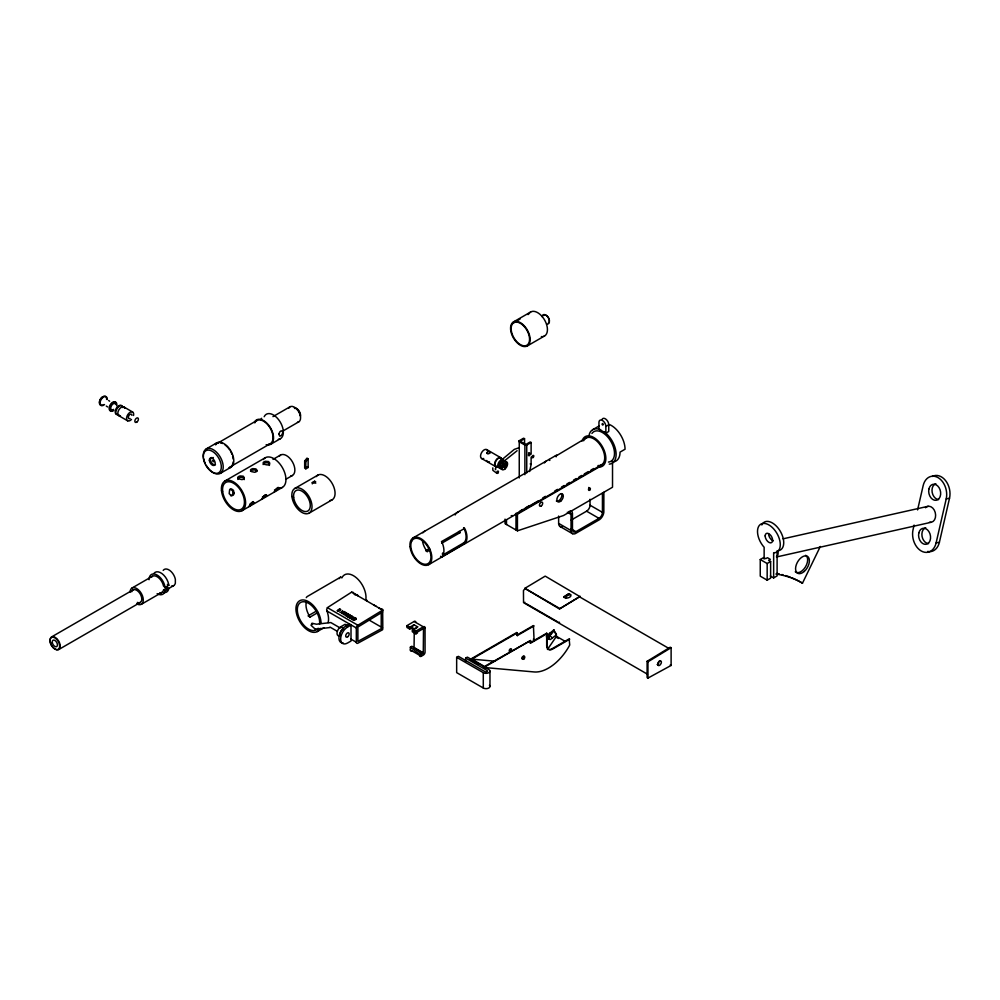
<?xml version="1.0" encoding="UTF-8"?>
<svg xmlns="http://www.w3.org/2000/svg" width="1000" height="1000" viewBox="0 0 1000 1000"><rect width="100%" height="100%" fill="white"/><g stroke="black" fill="none" stroke-linecap="round" stroke-linejoin="round"><path stroke-width="1.5" d="M524.85 602.888L524.862 602.238M559.425 622.85L559.45 622.2M506.525 465.012L504.487 466.413C504.425 470.375 511.737 458.175 502.625 465.25M504.312 467.013C504.15 464.862 501.613 470.3 501.337 467.987L504.113 465.275L504.487 466.413M417.475 632.962L415.925 633.862L412.287 631.763L412.3 627.5A2.45 1.412 -60 0 1 414.025 624.775L417.65 626.875A2.45 1.412 -60 0 0 416.275 628.45M423.5 628.775L423.275 653.337L414.05 648.012L414.275 631.013M602.712 423.45C603.55 427.463 600.425 421.975 603.275 424.65M355.588 619.35C354.675 615.6 354.938 622.087 352.837 619.138C354.062 621.3 354.775 615.737 355.825 619.138M163.962 592.587A11.413 6.587 60 0 0 168.675 589.113L167.362 587.463L163.538 590.037A9.375 5.412 60 0 1 159.662 592.888M168.825 588.312L164.925 591.275A11.413 6.587 60 0 1 157.137 593.675M167.362 587.463L167.275 587.875A9.375 5.412 60 0 1 167 588.663M244.137 479.613L243.287 477.55L240.138 477.3A3.212 1.45 -8.9 0 0 237.838 478.638L237.838 479.462M529.637 471.562L531.112 464.462L531.112 457.137M342.475 610.9L341.887 612.238M342.475 610.575L342.175 612.238M914.1 525.087L913.05 529.65A16.3 11.75 77.4 0 0 921.213 550.975A16.3 11.75 77.4 0 0 936.1 542.95L939.412 542.212L949.525 498.2A16.3 11.75 77.4 0 0 945.525 480.525A16.3 11.75 77.4 0 0 932.225 476.463M917.588 509.913L923.162 485.625A16.3 11.75 77.4 0 1 938.062 477.612A16.3 11.75 77.4 0 1 946.213 498.938L936.1 542.95M312.575 624.462L311.825 623.387L311.075 625.325L315.287 629.212M492.8 467.875L492.85 470.312L496.9 473.312M495.163 468.913L495.725 469.725M347.575 616.712L348.363 614.425L346.325 615.662L348.363 614.425M347.975 616.5L348.525 614.075L346.337 616M553.675 629.938L554.288 630.487A1.7 0.988 60.1 0 0 554.4 631.587L556.163 633.725L556.475 636.337L547.438 649.488M252.963 501.587L249.737 504.3M486.788 460.475L486.737 460.588A1.925 0.688 14.1 0 0 487.088 461.213M546.912 637.075L551.1 634.325L554.362 630.337M775.863 574.012A212.312 122.575 -60 0 1 802.475 583.175L820.337 546.462M657.95 663.138L658.612 661.988M558.413 638.462L555.9 637.013L555.725 633.913L553.737 629.975L549.6 633.462A2.45 1.075 50.2 0 0 548.925 634.438M547.812 637.137L549.763 634.562L549.712 633.225M555.462 456.3L586.812 437.587M503.837 466.662L506.413 465.375L506.525 463.013M344.05 614.675L345.387 612.987M344.363 614.862L345.825 612.513L342.825 613.575M304.675 461L306.988 458.137L308.137 458.8L308.137 467.488L305.825 468.825L304.675 468.162L304.675 461L305.825 461.662L305.825 468.825M305.825 461.662L308.137 458.8M556.688 455.037L457.512 512.238A15.488 8.938 60 0 0 455.138 514.975M440.55 556.312L441.688 556.962L442.463 556.087A15.488 8.938 60 0 0 442.463 543.438L441.688 541.663M441.688 556.962L465.513 542.775A15.488 8.938 60 0 0 465.513 530.125L463.6 527.7L464.025 528.513A14.262 8.238 60 0 1 464.025 542.688L443.113 554.837M265.45 494.688L263.85 496.087M278.137 487.362L275.8 489.225M501.337 468.55L503.812 466.087M501.625 468.713L504.487 465.462M354.762 594.75L353.312 592.425L351.575 592.175L327.4 607.638L326.625 609.675L327.6 612.975A17.763 10.263 60 0 1 328.125 622.587M502.388 459.288L514.288 449.387L518.688 447.863M495.75 468.075L498.1 466.125M503.95 461.25L517.112 450.712M546.337 636.737L549.487 635.588L548.162 639.025L550.375 639.538L556.475 634.825M776.425 556.85L777.675 555.312A8.85 5.112 60 0 0 777.913 550.988M546.15 461.062L544.388 462.8A3.65 0.963 -41.1 0 0 544.5 462.875M262.413 496.987L263.125 496.55M337.212 610.725L339.613 608.925M337.425 610.85L339.837 609.05M338.075 611.225L340.487 609.425M338.3 611.35L340.7 609.55M341.438 613.162L342.713 612.388M339.9 612.288L344.062 611.825M341.65 613.288L344.062 611.487M342.275 613.65L344.913 612.3M342.812 613.25L344.9 611.975M344.475 614.2L346.775 613.387M346.775 613.062L344.05 614.35M346.112 615.875L348.525 614.075M347.962 616.175L350.025 615.262M347.825 616.862L350.238 615.062M348.35 616.838L349.938 618.075L348.35 616.838L349.913 617.825L352.337 616.275L350.525 615.788M349.55 616.575L350.988 617.175M349.913 617.5L350.788 616.962L349.538 616.25M350.988 616.85L351.925 616.275L350.525 615.462M351.35 618.325L353.787 617.112L351.562 618.462C354.05 620.788 348.4 616.55 351.35 618.663M368.263 619.575L382.663 627.9L382.663 629.7L357.887 643.2A2.263 1.312 -60 0 1 356.325 642.25L356.325 627.975A2.263 1.312 -60 0 1 357.887 625.237L382.663 610.125L351.575 592.175M382.663 611.925L357.887 627.038L357.887 641.4L382.663 627.9M668.825 648.388L579.487 596.825L559.45 608.938L524.85 588.35L545.2 576.125L580.337 596.862M524.862 588.975L523.462 590.475L523.538 602.65L647.45 674.2M563.812 596.75L568.888 593.663C574.925 595.737 566 600.363 563.812 596.75L563.825 597.388L568.888 593.663M559.45 608.938L580.188 596.312M647.1 661.3L670.25 647.2L671.112 647.7L671.112 665.45L647.962 678.075L647.1 677.575L647.1 661.3L647.962 661.8L647.962 678.075M647.962 661.8L671.112 647.7M274.45 490.05L275.087 489.663M206.2 448.963L216.775 442.85M256.887 420.513L217.125 443.475A13.388 7.725 60 0 1 218.062 443.062M272.962 416.625L290.062 406.763M283 430.962L298.775 421.85M231.838 465.9L270.275 443.7M220.3 473.387L230.875 467.275M270.637 444.325L280.425 438.663M224.925 481.025L265.275 457.738M273 459.4L280.6 455.012M513.425 321.95L530.712 311.975M513.837 322.663L520.075 319.05M286.075 479.137L292.425 475.487M527.275 345.95L544.562 335.962M242.05 510.688L282.4 487.4M294.8 488.438L317.85 475.138M312.3 482.537L314.6 481.213L315.75 481.875L313.45 483.2L312.3 482.537L312.3 483.875M131.988 588.05L152.45 576.237M51.5 636.962L133.05 589.888M151.387 577.225A9.375 5.412 60 0 1 158 577.275A9.375 5.412 60 0 1 163.538 586.075L165.075 587.413L168.825 585.25L168.675 584.288A11.413 6.587 60 0 0 161.925 573.562A11.413 6.587 60 0 0 153.887 573.5M58.75 649.525L140.3 602.45M141.363 604.288L161.812 592.475M168.25 588.763L173.637 585.65M309.062 513.15L332.113 499.837M519.25 477.95L519.25 440.7L523.625 438.175L524.55 438.713L524.55 444.562M524.55 438.713L520.175 441.238L525.812 444.5L530.2 441.975L531.112 442.5L531.112 454.212M519.25 440.7A1.3 0.75 0 0 0 519.25 441.775L524.9 445.025A1.3 0.75 0 0 0 526.737 445.025L531.112 442.5M501.337 466L506.812 463.175M502.525 465.85L506.4 463.938L501.337 466.538M506.112 463.775L506.112 465.138L504.2 466.25L504.2 465.3M592.712 429.675L599.087 425.988M608.75 424.775L608.75 431.475L605.862 433.15L605.862 426.438L608.75 424.775A4.888 2.825 60 0 0 605.962 419.25A4.888 2.825 60 0 0 602.087 419.4M413.137 537.863L458.537 511.8L457.512 512.238M315.938 611.337L308.05 615.887L310.075 617.062L317.962 612.513M429.625 548.45L425.688 550.725L427.225 551.613L429.85 550.1M441.45 541.625L464.738 528.35M441.675 543.263L460.075 532.65L459.113 531.35M520.013 511.037L522.688 509.487M525.363 507.938L529.388 505.625M542.775 497.887L545.45 496.337M554.825 490.925L557.513 489.387M561.525 487.062L564.2 485.513M566.888 483.975L569.562 482.425M573.575 480.1L576.263 478.562M578.938 477.013L581.613 475.462M584.288 473.925L588.312 471.6M590.988 470.05L593.663 468.512M515.375 514.1L538.587 500.688M428.612 564.688L602.075 464.538M515.988 529.987L515.988 513.35L517.438 514.188L600.462 466.25M317.387 631.538L323.988 627.725M339.8 635.862A5.3 3.062 -60 0 1 337.062 632.7A5.3 3.062 -60 0 1 340.775 626.8L345.087 624.3L347.975 625.962M343.175 642.95A9.775 5.65 -60 0 1 339.038 636.4A9.775 5.65 -60 0 1 345.825 626.05L349.275 624.062L351.012 625.062L351.012 641.025L347.55 643.025A9.775 5.65 -60 0 1 340.637 639.025A9.775 5.65 -60 0 1 347.55 627.05L351.012 625.062M571.213 520.062L586.587 511.188A4.888 2.825 -60 0 0 590.037 505.2L590.037 499.263M412.3 627.562L409.7 629.062L406.9 627.45L406.9 625.662L414.1 621.5L425.05 627.825L425.05 652.113A2.45 1.412 -60 0 1 423.325 655.1L421.312 656.263L410.363 649.95L410.363 647.15L411.912 646.25L421.138 653.512L421.138 654.4M406.9 625.662L409.7 627.275L414.075 624.75M570.962 528.787L575.925 531.65L598.975 518.35A4.888 2.825 -60 0 0 602.438 512.35L602.438 493.062M423.35 628.612L416.125 632.775L413.325 631.163L413.325 629.362L417.7 626.838M413.325 629.362L416.125 630.988L423.325 626.825A2.45 1.412 -60 0 1 425.05 627.825M421.312 656.263A2.45 1.412 -60 0 1 419.575 655.275L421.138 653.512M423.275 653.337L421.287 654.475M489.438 685.263A3.912 2.263 0 0 1 488.438 688.188A3.912 2.263 0 0 1 483.288 688L456.662 672.625L456.662 657.312L458.387 656.325L485.163 671.762A1.462 0.85 0 0 0 487.212 670.575L465.65 658.112L465.65 661.175M465.65 658.112L467.375 657.113L488.812 669.5A3.912 2.263 0 0 1 488.812 672.688A3.912 2.263 0 0 1 483.288 672.688L456.662 657.312M470.075 659.475L516.712 632.55L517.288 635.55L516.712 632.55M470.65 659.812L517.288 632.888M516.712 635.212L533.425 625.562L534 638.538A7.338 4.237 -60 0 0 534.4 640.6M517.288 635.55L534 625.9M547.25 633.55L530.538 643.2L530.538 640.537L483.9 667.463L534.113 671.95A40.75 23.525 -60 0 0 568.9 646.575L569.725 645L569.15 638.875L551.862 648.85A7.338 4.237 -60 0 1 546.675 645.863L546.675 633.212L547.25 646.188A7.338 4.237 -60 0 0 552.438 649.188L569.725 639.2M529.963 642.862L546.675 633.212M760.25 559.525L763.713 557.525L765.725 558.688L767.45 557.7L770.337 559.362L768.6 560.35L770.625 561.525L770.625 578.162L767.163 580.15L760.25 576.163L760.25 559.525L767.163 563.513L770.625 561.525M770.337 576L773.65 577.913L777.1 575.913L777.1 552.212M502.562 461.95L500.925 461.438L502.825 461.488M500.4 466.763L500.513 466.725A3.337 1.925 -60 0 1 498.65 465.138A3.337 1.925 -60 0 1 500.4 461.5L501.625 460.788A3.337 1.925 -60 0 1 503.188 461.475M505.037 519.125L505.037 523.663L517.438 530.825L563.538 515.513L612.525 487.238L612.525 460.838M342.262 613.325L345.375 612.663M490.225 452.088L489.862 451.887A1.925 0.688 14.1 0 0 488.675 451.5L486.725 452.625A1.925 1.412 -19.5 0 0 487.088 453.45M946.213 498.938L949.525 498.2M783.075 538.825L928.213 506.275M776.75 556.925L931.05 522.312M512.788 515.588L512.5 515.638A15.488 8.938 60 0 1 511.225 515.638M315.45 629.212L329.862 627.55M489.5 461.838L488.75 461.838A1.925 0.688 14.1 0 1 487.7 461.525M777.1 550.725L778.037 550.737A16.1 9.287 60 0 0 779.85 530.525A16.1 9.287 60 0 0 761.838 524.963M494.925 661.213L471.8 659.137L484.475 666.462L530.538 640.537M312.25 623.275L316.425 624.225L330.825 622.562L340.288 628.025M660.45 660.925L661.125 661.3A2.5 1.438 -60 0 1 661.125 663.375L660.45 664.525A2.637 1.525 -60 0 1 658.625 665.588L657.95 665.212M605.862 433.15L598.95 429.15L598.95 422.45A4.888 2.825 60 0 1 602.4 420.45A4.888 2.825 60 0 1 605.862 426.438M106.275 406.05L107.65 406.95M802.475 583.175L800.75 582.175A212.312 122.575 -60 0 0 791.637 577.712M530.2 463.925L531.112 464.462M590.037 505.2L602.438 512.35M486.75 449.613L500.812 457.738M586.587 511.188L598.975 518.35M481.613 458.512L495.675 466.625M567.312 512.263L571.025 514.4L571.062 531.2A6.938 4 -60 0 0 575.288 533.638L599.612 519.6A6.938 4 -60 0 0 603.837 512.288L603.875 492.225M558.638 516.05L558.638 523.387L571.025 530.538M560.062 526.512L572.463 533.663M458.537 531.763L460.075 532.65M463.6 543L464.738 543.663M670.25 664.95L671.112 665.45M524.85 588.35L559.425 608.312M306.988 466.825L308.137 467.488M526.188 603.663L558.1 622.087M315.75 483.2L314.6 482.537L314.6 481.213M556.475 636.337L565.35 641.462M123.888 406.962L132.637 412.025M118.825 415.725L127.587 420.788M471.975 660.575L478.6 664.4M354.312 593.713L357.713 595.675A2.138 1.238 -60 0 0 356.163 594.825M373.7 604.9L376.3 606.4M378.888 607.9L381.488 609.4M412.287 627.775L414.712 629.163M414.275 647.625L423.5 652.95M350.4 618.013L352.325 619.212M327.4 607.638L357.887 625.237M326.925 611L356.325 627.975M345.825 626.05L347.55 627.05M340.775 626.8L343.65 628.462A5.3 3.062 -60 0 0 339.913 634.95M330.05 627.125L336.675 630.962M350.988 639.163L356.325 642.25M167.362 584.412L168.825 585.25M163.612 589.625L165.075 590.475M109.625 401.188L108.663 400.513M487.125 453.462L487.488 453.675A1.925 1.412 -19.5 0 0 488.675 453.75L490.625 452.625A1.925 0.688 14.1 0 0 490.262 452.113M410.363 647.15L419.575 654.4M427.225 551.613L426.262 550.312A14.262 8.238 60 0 1 422.4 540.363M555.462 455.812L556.163 456.825M549.125 459.462L549.825 460.487M310.075 617.062L309.237 615.725A15.812 9.125 60 0 1 306.35 601.587M570.625 594.663L567.337 595.375L565.55 598.387M552.212 638.362L551.737 637.4A1.625 0.712 50.2 0 0 551.337 636.95L550.6 636.388A1.625 0.712 50.2 0 1 549.5 634.775M263.125 464.55L263.188 464A3.212 1.45 -8.9 0 1 265.5 462.663L268.65 462.912L269.6 464.4M256.875 471.463L255.287 469.975L252.825 469.988A3.212 1.45 -8.9 0 0 250.512 471.312M165.075 587.413L164.925 586.45A11.413 6.587 60 0 0 156.075 574.513A11.413 6.587 60 0 0 149.062 579.7M571.025 514.4L571 514.062A2.85 1.65 -60 0 0 569.012 513.188L569.012 511.525A4.888 2.825 -60 0 1 572.463 513.513L572.463 529.663A4.888 2.825 -60 0 0 575.925 531.65M558.638 523.387L558.675 524.05A6.938 4 -60 0 0 562.263 526.712M355.9 618.263L356 619.35M355.712 618.138L355.825 619.475M355.525 618.038L355.662 618.688M354.85 619.237L354.787 620.025M354.487 618.837L354.513 620.188M354.35 618L354.312 618.962M354.45 619.163L354.35 620.237M354.188 618.088L354.237 619.288M353.975 618.275L354.012 619.012M353.137 618.8L353.225 620.05M352.987 618.913L352.938 619.825M548.9 635.25L548.962 639.338M773.65 577.913L773.65 552.725L774.587 552.725A16.1 9.287 60 0 0 777.613 534.65A16.1 9.287 60 0 0 760.175 524.587A16.1 9.287 60 0 0 763.2 546.163L764.137 547.238L764.137 559.087M767.163 563.513L767.163 580.15M526.737 445.025L526.737 472.962M524.9 445.025L524.9 474.688M517.438 514.188L517.438 530.825M506.488 519.963L506.488 524.5M489.963 671.087L489.963 686.4M483.288 672.688L483.288 688M416.125 630.988L416.125 632.775M415.925 631.2L415.925 633.862M409.7 627.275L409.7 629.062M382.663 610.125L382.788 626.213A2.138 1.238 -60 0 1 381.625 628.587M381.225 612.55L381.225 627.062M529.625 455.438A1.3 0.75 -60 0 1 528.462 455.075A1.3 0.75 -60 0 1 529.625 453.375A1.3 0.75 -60 0 1 530.188 454.613M528.462 452.95A1.3 0.75 -60 0 1 529.125 452.887M263.35 459.525A17.125 9.887 60 0 1 282.4 467.625A17.125 9.887 60 0 1 279.887 488.175M279.275 456.25A11.812 6.825 60 0 1 292.425 461.838A11.812 6.825 60 0 1 290.688 476.012M230.5 495.688A3.212 2.612 66.5 0 0 232.812 494.363L232.8 491.138L230.812 489.212A3.212 2.35 -79.5 0 0 229.562 489.475M269.488 464.963A3.212 2.175 10.8 0 1 269.163 465.475M215.463 464.688A4.162 2.4 60 0 1 211.312 462.287A4.162 2.4 60 0 1 211.312 457.488M213 457.5A4.162 2.4 60 0 1 213.388 457.7M203.363 456.962A14.1 8.137 60 0 1 214.975 450.838A14.1 8.137 60 0 1 222.087 471.587A14.1 8.137 60 0 1 206.2 465.238M205.338 463.612A14.1 8.137 60 0 1 203.612 458.587M215.188 444.325A14.1 8.137 60 0 1 230.875 451A14.1 8.137 60 0 1 228.8 467.912M215.625 444.862A13.388 7.725 60 0 1 216.312 444.075M220.2 442.875A13.388 7.725 60 0 1 222.587 443.512M225.05 444.938A13.388 7.725 60 0 1 229.587 449.725M230.512 451.2A13.388 7.725 60 0 1 232.013 454.338M232.562 455.938A13.388 7.725 60 0 1 233.2 459.062M233.2 461.912A13.388 7.725 60 0 1 232.562 464.3M232.013 465.262A13.388 7.725 60 0 1 231.325 466.062M230.512 466.662A13.388 7.725 60 0 1 229.587 467.062M256.075 421.112A13.388 7.725 60 0 1 270.7 429.012A13.388 7.725 60 0 1 268.312 444.312M254.838 422.875A13.388 7.725 60 0 1 255.387 421.912M254.375 422.388A14.1 8.137 60 0 1 271.075 428.85A14.1 8.137 60 0 1 266.163 444.712M264.175 416.725A14.1 8.137 60 0 1 279.95 421.587A14.1 8.137 60 0 1 278.363 439.3M288.725 408.3A8.713 5.025 60 0 1 298.475 411.3A8.713 5.025 60 0 1 297.5 422.25M294.613 408.462A5.138 2.963 60 0 1 295.038 408.462M296.438 408.95A5.138 2.963 60 0 1 298.25 410.562M298.637 411.1A5.138 2.963 60 0 1 299.312 412.25M299.575 412.863A5.138 2.963 60 0 1 300.062 415.238M294.363 407.812A5.85 3.375 60 0 1 298.725 410.5A5.85 3.375 60 0 1 300.538 416.138M261.2 418.612A4.888 1.762 -45.9 0 1 261.688 418.3M773.325 540.8A5.3 3.062 60 0 1 768.6 533.9M776.75 573.438A212.312 122.575 -60 0 1 779.325 573.95M781.862 574.538A212.312 122.575 -60 0 1 783.112 574.862M785.6 575.575A212.312 122.575 -60 0 1 790.45 577.238M805.638 555.288A9.775 5.65 -60 0 1 805.312 567.125A9.775 5.65 -60 0 1 795.263 571.788M939.412 542.212A16.3 11.75 77.4 0 1 927.613 551.45M938.637 499.588A8.15 5.875 77.4 0 1 932.163 492.325A8.15 5.875 77.4 0 1 935.825 483.7M928.538 543.612A8.15 5.875 77.4 0 1 922.05 536.35A8.15 5.875 77.4 0 1 925.713 527.712M925.487 507.738A8.15 5.875 77.4 0 1 935.225 512.463A8.15 5.875 77.4 0 1 929.5 522.238M316.238 476.625A14.262 8.238 60 0 1 332.113 483.363A14.262 8.238 60 0 1 330.025 500.487M365.662 600.312A2.138 1.238 -60 0 1 367.225 601.163M381.225 609.3A2.138 1.238 -60 0 1 382.788 610.15M320.112 628.4A17.763 10.263 60 0 1 299.613 621.275A17.763 10.263 60 0 1 303.688 599.975A17.763 10.263 60 0 1 321.062 623.4M306.262 597.625A17.763 10.263 60 0 1 307.175 596.575L340.9 576.962L340.025 577.612A17.763 10.263 60 0 0 339.113 578.663M318.188 628.2A15.812 9.125 60 0 1 299.625 618.888A15.812 9.125 60 0 1 305.6 602.013A15.812 9.125 60 0 1 319.587 624.237M341.838 577.95A17.763 10.263 60 0 1 356.7 578.062A17.763 10.263 60 0 1 365.9 599.288M658.088 665.138A2.5 1.438 -60 0 1 658.088 663.062M658.625 661.825A2.637 1.525 -60 0 1 660.45 660.763M658.25 663.85A2.438 1.412 -60 0 1 657.375 664.362M659.575 660.7A2.5 1.438 -60 0 1 659.575 661.775M658.725 663.525A2.637 1.525 -60 0 1 658.288 663.988M657.812 664.338A2.637 1.525 -60 0 1 657.337 664.538M483.7 458.488A5.138 2.963 -60 0 1 480.55 455.975A5.138 2.963 -60 0 1 484.025 449.963A5.138 2.963 -60 0 1 487.775 451.438M500.588 467.713A4.562 2.637 -60 0 1 497.788 465.475A4.562 2.637 -60 0 1 500.863 460.138A4.562 2.637 -60 0 1 504.212 461.45M497.762 466.613A5.138 2.963 -60 0 1 494.613 464.087A5.138 2.963 -60 0 1 498.088 458.088A5.138 2.963 -60 0 1 501.838 459.562M500.45 466.8A3.337 1.925 -60 0 1 500.45 465.387M501.3 463.438A3.337 1.925 -60 0 1 501.55 463.1M502.125 462.5A3.337 1.925 -60 0 1 502.425 462.25M497.4 466.262A4.562 2.637 -60 0 1 495.962 460.863A4.562 2.637 -60 0 1 501.362 459.412M502.312 468.713A4.562 2.637 -60 0 1 499.513 466.475A4.562 2.637 -60 0 1 502.6 461.138A4.562 2.637 -60 0 1 505.938 462.438M604.2 431.8A19.4 11.2 60 0 1 615.862 451.15A19.4 11.2 60 0 1 609.263 464.137M589.163 434.725A19.4 11.2 60 0 1 600.612 429.738M609.55 424.575A19.4 11.2 60 0 1 625.05 449.225L620.037 452.125A19.4 11.2 60 0 1 613.188 461.875M591.925 433.425A17.113 9.887 60 0 1 610.962 441.525A17.113 9.887 60 0 1 608.45 462.062M583.65 440.775A15.488 8.938 60 0 1 601.5 446.987A15.488 8.938 60 0 1 597.95 465.562M582.075 441.087A17.113 9.887 60 0 1 601.737 445.562A17.113 9.887 60 0 1 598.387 467.038M422.912 532.825A15.488 8.938 60 0 1 424.663 531.213M442.713 552.925A14.262 8.238 60 0 1 442.3 554.125M588.8 487.438A1.262 0.725 -60 0 1 588.475 489.038M561.425 493.575A4.562 2.637 -60 0 1 560.6 498.875A4.562 2.637 -60 0 1 556.35 501M414.1 621.5A2.45 1.412 -60 0 1 415.838 622.5M412.088 650.95A2.45 1.412 -60 0 1 410.363 649.95M542.537 336.6A13.85 8 60 0 1 541.388 336.587M529.15 313.412A13.85 8 60 0 1 544.1 319.188A13.85 8 60 0 1 543.6 336.388M542.05 316.65A5.213 3.013 60 0 1 545.712 315.05A5.213 3.013 60 0 1 549.362 320.863A5.213 3.013 60 0 1 546.663 323.975M543.587 315.625A4.4 2.537 60 0 1 546.287 315.387M546.688 315.65A4.4 2.537 60 0 1 549.4 320.775M549.288 321.637A4.4 2.537 60 0 1 548.488 322.788M528.025 314.6A13.037 7.525 60 0 1 528.812 314.012M131.488 419.438A5.062 2.925 -60 0 1 126.587 419.162A5.062 2.925 -60 0 1 130.275 412.188A5.062 2.925 -60 0 1 133.575 415.475M101.662 405.375A5.05 2.913 -60 0 1 99.625 401.5A5.05 2.913 -60 0 1 103.8 396.3A5.05 2.913 -60 0 1 106.575 399.263M103.5 404.588A5.05 2.913 -60 0 1 102.562 405.125M100.625 404.237A4.237 2.45 -60 0 1 99.862 400.2A4.237 2.45 -60 0 1 103.6 396.575M130.113 418.475A2.525 1.462 -60 0 1 128.325 417.438A2.525 1.462 -60 0 1 130.113 414.338A2.525 1.462 -60 0 1 131.9 415.375M112.713 410.487A5.05 2.913 -60 0 1 109.15 408.775A5.05 2.913 -60 0 1 112.088 402.65A5.05 2.913 -60 0 1 116.163 403.3M104.525 404.55A5.05 2.913 -60 0 1 100.062 403.688A5.05 2.913 -60 0 1 103.6 396.975A5.05 2.913 -60 0 1 107.15 399.6M118.875 414.55A5.062 2.925 -60 0 1 115.763 412.062A5.062 2.925 -60 0 1 119.188 406.15A5.062 2.925 -60 0 1 122.888 407.6M117.387 414.462A5.062 2.925 -60 0 1 116.237 408.387A5.062 2.925 -60 0 1 122.062 406.362M120.425 415.875A5.062 2.925 -60 0 1 118.825 409.888A5.062 2.925 -60 0 1 124.812 408.288M116.312 410.513A3.588 2.075 -60 0 1 116.562 409.65M117.212 408.425A3.588 2.075 -60 0 1 117.487 408.05M118.1 407.4A3.588 2.075 -60 0 1 118.425 407.137M113.75 410.513A5.05 2.913 -60 0 1 109.712 408.75A5.05 2.913 -60 0 1 113.75 402.325A5.05 2.913 -60 0 1 116.737 405.763M113.612 409.4A3.588 2.075 -60 0 1 110.787 408.638A3.588 2.075 -60 0 1 112.737 404.15A3.588 2.075 -60 0 1 115.738 404.525M171.488 586.075A9.375 5.412 60 0 0 175.35 583.212L175.35 579.25A9.375 5.412 60 0 0 169.812 570.45A9.375 5.412 60 0 0 163.2 570.4M131.725 591.775A7.25 4.188 60 0 1 137.338 590.688A7.25 4.188 60 0 1 141.8 599.138A7.25 4.188 60 0 1 137.338 602.425M130.05 592.35A9.375 5.412 60 0 1 136.675 588.513A9.375 5.412 60 0 1 143.3 600A9.375 5.412 60 0 1 136.675 603.825M533.812 640.275A7.338 4.237 -60 0 1 533.462 638.962M523.625 656.025A1.625 0.938 -60 0 1 524.05 657.588A1.625 0.938 -60 0 1 522.475 658.988A1.625 0.938 -60 0 1 522.05 657.412M522.475 656.688A1.625 0.938 -60 0 1 522.75 656.388M551.087 634.35A1.625 0.712 50.2 0 1 550.788 634.412M278.913 434.113L279.725 436.138A2.85 1.288 -51.1 0 0 281.775 434.963L282.975 432.425L281.775 430.863A2.85 1.938 -70.8 0 0 279.725 432.05L278.913 434.113M253.975 502.525L248.925 506.562L251.163 503.625A3.212 1.163 -45.9 0 1 253.463 502.287L253.975 502.525M266.663 495.2L261.6 499.237L263.837 496.3A3.212 1.163 -45.9 0 1 266.137 494.975L266.663 495.2M279.337 487.887L274.275 491.912L276.512 488.988A3.212 1.163 -45.9 0 1 278.812 487.65L279.337 487.887M234.075 493.188L233.825 494.275A3.212 2.612 66.5 0 1 231.525 495.6L229.188 493.713L229.525 490.45A3.212 2.35 -79.5 0 1 231.825 489.125L233.463 490.325L234.075 493.188M212.812 460.675L213.85 461.763L212.838 460.6M244.25 477.675L244.137 478.25A3.212 2.175 10.8 0 1 241.825 479.588L238.675 478.875L237.838 477.275A3.212 1.45 -8.9 0 1 240.138 475.95L243.287 476.213L244.25 477.675M256.925 470.363L256.812 470.925A3.212 2.175 10.8 0 1 254.513 472.262L251.363 471.562L250.512 469.963A3.212 1.45 -8.9 0 1 252.825 468.625L255.963 468.9L256.925 470.363M269.6 463.038L269.488 463.612A3.212 2.175 10.8 0 1 267.188 464.938L264.037 464.237L263.188 462.638A3.212 1.45 -8.9 0 1 265.5 461.3L268.65 461.575L269.6 463.038M411.562 541.438L411.138 542.638A14.262 8.238 60 0 0 423.062 563.9A14.262 8.238 60 0 0 428.6 548.25A14.262 8.238 60 0 0 411.562 541.438M222.638 491.238A15.488 8.95 60 0 0 240.162 509.738A15.488 8.95 60 0 0 237.688 486.587A15.488 8.95 60 0 0 222.638 491.238M221.488 490.75A17.125 9.887 60 0 0 240.863 511.213A17.125 9.887 60 0 0 238.125 485.613A17.125 9.887 60 0 0 221.488 490.75M209.375 460.475A4.162 2.4 60 0 0 214.088 465.45A4.162 2.4 60 0 0 213.412 459.237A4.162 2.4 60 0 0 209.375 460.475M203.35 457.912A12.75 7.362 60 0 0 217.787 473.15A12.75 7.362 60 0 0 215.75 454.087A12.75 7.362 60 0 0 203.35 457.912M765.15 535.9A5.3 3.062 60 0 0 770.763 542.888A5.3 3.062 60 0 0 770.763 535.4A5.3 3.062 60 0 0 765.15 535.9M804.262 571.438A9.775 5.65 -60 0 0 807.362 556.287A9.775 5.65 -60 0 0 795.8 566.55A9.775 5.65 -60 0 0 804.262 571.438M928.925 488.95A8.15 5.875 77.4 0 0 936.112 500.3A8.15 5.875 77.4 0 0 939.025 487.587A8.15 5.875 77.4 0 0 928.925 488.95M918.812 532.975A8.15 5.875 77.4 0 0 926 544.312A8.15 5.875 77.4 0 0 928.925 531.613A8.15 5.875 77.4 0 0 918.812 532.975M293.637 497.275A11.812 6.825 60 0 0 307.013 511.388A11.812 6.825 60 0 0 305.125 493.725A11.812 6.825 60 0 0 293.637 497.275M291.925 496.538A14.262 8.238 60 0 0 308.062 513.575A14.262 8.238 60 0 0 305.788 492.262A14.262 8.238 60 0 0 291.925 496.538M497.75 473.137A1.262 0.725 -60 0 0 498.212 471.163A1.262 0.725 -60 0 0 496.7 472.425A1.262 0.725 -60 0 0 497.75 473.137M533.1 457.475A1.262 0.725 -60 0 0 533.562 455.5A1.262 0.725 -60 0 0 532.05 456.75A1.262 0.725 -60 0 0 533.1 457.475M505.188 468.825A4.562 2.637 -60 0 0 506.637 461.75A4.562 2.637 -60 0 0 501.238 466.538A4.562 2.637 -60 0 0 505.188 468.825M541.475 505.763A2.288 1.312 -60 0 0 542.2 502.225A2.288 1.312 -60 0 0 539.5 504.625A2.288 1.312 -60 0 0 541.475 505.763M410.025 546.65A15.488 8.938 60 0 0 427.537 565.15A15.488 8.938 60 0 0 425.062 542.013A15.488 8.938 60 0 0 410.025 546.65M589.7 490.1A1.262 0.725 -60 0 0 590.1 488.137A1.262 0.725 -60 0 0 588.6 489.462A1.262 0.725 -60 0 0 589.7 490.1M560.913 501A4.562 2.637 -60 0 0 562.362 493.925A4.562 2.637 -60 0 0 556.962 498.713A4.562 2.637 -60 0 0 560.913 501M347.887 636.638A2.45 1.412 -60 0 0 348.663 632.85A2.45 1.412 -60 0 0 345.763 635.425A2.45 1.412 -60 0 0 347.887 636.638M510.637 329.825A13.85 8 60 0 0 526.312 346.362A13.85 8 60 0 0 524.1 325.662A13.85 8 60 0 0 510.637 329.825M511.213 330.062A13.037 7.525 60 0 0 525.962 345.637A13.037 7.525 60 0 0 523.875 326.15A13.037 7.525 60 0 0 511.213 330.062M137.088 421.887A2.525 1.462 -60 0 0 137.887 417.975A2.525 1.462 -60 0 0 134.9 420.625A2.525 1.462 -60 0 0 137.088 421.887M52.275 642.325A3.663 2.112 60 0 0 56.425 646.7A3.663 2.112 60 0 0 55.838 641.225A3.663 2.112 60 0 0 52.275 642.325M50.05 641.087A7.25 4.188 60 0 0 58.25 649.75A7.25 4.188 60 0 0 57.088 638.913A7.25 4.188 60 0 0 50.05 641.087M50.038 641.375A6.85 3.95 60 0 0 57.787 649.55A6.85 3.95 60 0 0 56.688 639.325A6.85 3.95 60 0 0 50.038 641.375M510.675 651.3A1.625 0.938 -60 0 0 511.188 648.775A1.625 0.938 -60 0 0 509.263 650.487A1.625 0.938 -60 0 0 510.675 651.3M523.925 658.95A1.625 0.938 -60 0 0 524.438 656.425A1.625 0.938 -60 0 0 522.513 658.138A1.625 0.938 -60 0 0 523.925 658.95"/></g></svg>
